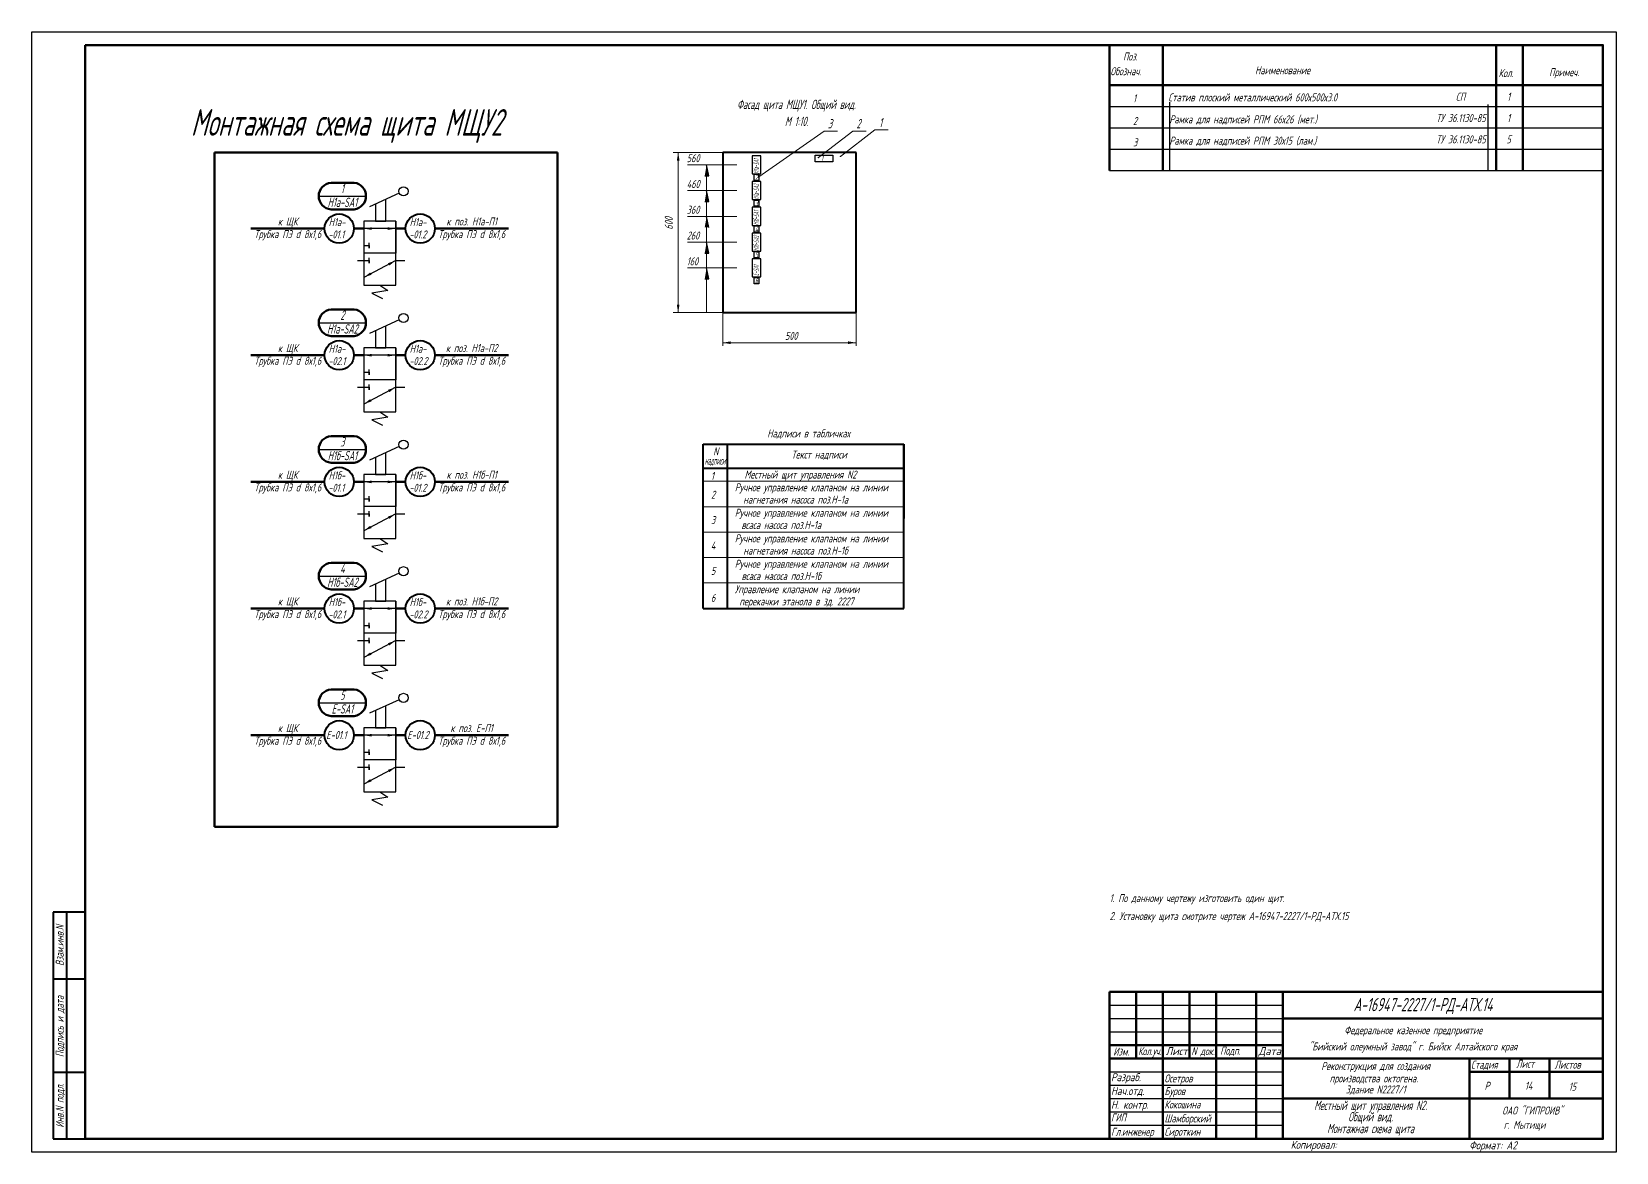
# Model space of a CAD drawing. Header units: millimetres. Extents: x -338 to 6826, y -8218 to 3153.
# Drawn here: x 2037 to 2631, y -7329 to -6909 of the extents above; entities that cross this region are included whole.
import ezdxf
from ezdxf.enums import TextEntityAlignment as Align

# ---------------------------------------------------------------- set-up
doc = ezdxf.new("R2010")
doc.units = ezdxf.units.MM
doc.layers.get('Defpoints').update_dxf_attribs({"color": 251})
for name, color, linetype, lineweight in [('RAZMER', 5, 'Continuous', 20), ('text', 41, 'Continuous', 20), ('Датчики', 31, 'Continuous', 50), ('Обводка', 6, 'Continuous', 25), ('Пн.кабель', 4, 'Continuous', 50), ('Рамка тонкая', 5, 'Continuous', 25), ('Текст_КИП', 2, 'Continuous', 25), ('Толст.рамка', 7, 'Continuous', 60), ('Тонкая', 5, 'Continuous', 20)]:
    doc.layers.add(name, color=color, linetype=linetype, lineweight=lineweight)
doc.layers.add('ТЕКСТ', color=2, linetype='Continuous')
doc.layers.add('Текст.', color=51, linetype='Continuous')
doc.styles.add('Simplex', font='simplex.shx', dxfattribs={"width": 0.7, "oblique": 15})

# ---------------------------------------------------------------- blocks, each defined once
blk = doc.blocks.new('ST1')
blk.add_solid([(0, 0.5), (0, -0.5), (3, 0)])

msp = doc.modelspace()

# ---------------------------------------------------------------- hatches: boundary and pattern name
at = {"ltscale": 0.5}
h = msp.add_hatch(color=256, dxfattribs=at)
edge = h.paths.add_edge_path()
edge.add_arc((2340.09, -6955.65), 0.277, 0, 360)
for points in [[(2290.77, -6962.92), (2289.94, -6958.79), (2289.23, -6962.92)], [(2290.77, -6972.58), (2289.94, -6968.45), (2289.23, -6972.58)], [(2290.77, -6982.25), (2289.94, -6978.12), (2289.23, -6982.25)], [(2290.77, -6991.91), (2289.94, -6987.78), (2289.23, -6991.91)], [(2290.77, -7001.57), (2289.94, -6997.44), (2289.23, -7001.57)]]:
    msp.add_hatch(color=256).paths.add_polyline_path(points)
h = msp.add_hatch(color=256, dxfattribs=at)
edge = h.paths.add_edge_path()
edge.add_arc((2331.82, -6956.06), 0.277, 0, 360)
h = msp.add_hatch(color=256, dxfattribs=at)
edge = h.paths.add_edge_path()
edge.add_arc((2309.36, -6963.36), 0.277, 0, 360)

# ---------------------------------------------------------------- linework, layer by layer
at = {"lineweight": 60}
for p, q in [((2440.94, -6913.91), (2440.94, -6960.91)), ((2625.94, -6913.91), (2440.94, -6913.91)), ((2460.94, -6913.91), (2460.94, -6960.91)), ((2585.94, -6913.91), (2585.94, -6960.91)), ((2595.94, -6960.91), (2595.94, -6913.91)), ((2440.94, -6928.91), (2625.94, -6928.91))]:
    msp.add_line(p, q, dxfattribs=at)
at = {"lineweight": -3}
for p, q in [((2440.94, -6936.91), (2625.94, -6936.91)), ((2440.94, -6944.91), (2625.94, -6944.91)), ((2440.94, -6952.91), (2625.94, -6952.91)), ((2440.94, -6960.91), (2625.94, -6960.91))]:
    msp.add_line(p, q, dxfattribs=at)
at = {"color": 5, "lineweight": 60}
for p, q in [((2105.42, -6954.2), (2234.01, -6954.2)), ((2105.42, -7206.9), (2105.42, -6954.2)), ((2234.01, -6954.2), (2234.01, -7206.9)), ((2234.01, -7206.9), (2105.42, -7206.9))]:
    msp.add_line(p, q, dxfattribs=at)
at = {"lineweight": 40, "ltscale": 0.5}
for p, q in [((2295.96, -6954.2), (2295.96, -7014.2)), ((2345.96, -6954.2), (2295.96, -6954.2)), ((2345.96, -7014.2), (2345.96, -6954.2)), ((2295.96, -7014.2), (2345.96, -7014.2))]:
    msp.add_line(p, q, dxfattribs=at)
at = {"color": 3}
for p, q in [((2310.23, -6955.39), (2307.03, -6955.39)), ((2307.03, -6955.39), (2307.03, -6962.19)), ((2310.23, -6962.19), (2310.23, -6955.39)), ((2307.03, -6962.19), (2310.23, -6962.19)), ((2310.23, -6965.05), (2307.03, -6965.05)), ((2307.03, -6965.05), (2307.03, -6971.85)), ((2310.23, -6971.85), (2310.23, -6965.05)), ((2307.03, -6971.85), (2310.23, -6971.85)), ((2310.23, -6974.72), (2307.03, -6974.72)), ((2307.03, -6974.72), (2307.03, -6981.52)), ((2310.23, -6981.52), (2310.23, -6974.72)), ((2161.4, -6979.89), (2161.4, -7003.89)), ((2173.4, -6979.89), (2161.4, -6979.89)), ((2173.4, -7003.89), (2173.4, -6979.89)), ((2173.4, -6979.89), (2173.4, -6991.89)), ((2307.03, -6981.52), (2310.23, -6981.52)), ((2310.23, -6984.38), (2307.03, -6984.38)), ((2307.03, -6984.38), (2307.03, -6991.18)), ((2310.23, -6991.18), (2310.23, -6984.38)), ((2161.4, -6989.01), (2163.4, -6989.01)), ((2163.4, -6990.01), (2163.4, -6988.01)), ((2163.4, -6989.01), (2163.4, -6990.01)), ((2307.03, -6991.18), (2310.23, -6991.18)), ((2159.06, -6994.7), (2163.4, -6994.7)), ((2173.4, -6991.89), (2161.4, -6991.89)), ((2163.4, -6995.7), (2163.4, -6993.7)), ((2163.4, -6994.7), (2163.4, -6995.7)), ((2173.4, -6994.7), (2176.8, -6994.7)), ((2310.23, -6994.04), (2307.03, -6994.04)), ((2307.03, -6994.04), (2307.03, -7000.84)), ((2310.23, -7000.84), (2310.23, -6994.04)), ((2307.03, -7000.84), (2310.23, -7000.84)), ((2161.4, -7003.89), (2173.4, -7003.89)), ((2161.4, -7027.36), (2161.4, -7051.36)), ((2173.4, -7027.36), (2161.4, -7027.36)), ((2173.4, -7051.36), (2173.4, -7027.36)), ((2173.4, -7027.36), (2173.4, -7039.36)), ((2161.4, -7036.48), (2163.4, -7036.48)), ((2163.4, -7037.48), (2163.4, -7035.48)), ((2163.4, -7036.48), (2163.4, -7037.48)), ((2159.06, -7042.17), (2163.4, -7042.17)), ((2173.4, -7039.36), (2161.4, -7039.36)), ((2163.4, -7043.17), (2163.4, -7041.17)), ((2163.4, -7042.17), (2163.4, -7043.17)), ((2173.4, -7042.17), (2176.8, -7042.17)), ((2161.4, -7051.36), (2173.4, -7051.36)), ((2161.4, -7074.83), (2161.4, -7098.83)), ((2173.4, -7074.83), (2161.4, -7074.83)), ((2173.4, -7098.83), (2173.4, -7074.83)), ((2173.4, -7074.83), (2173.4, -7086.83)), ((2161.4, -7083.95), (2163.4, -7083.95)), ((2163.4, -7084.95), (2163.4, -7082.95)), ((2163.4, -7083.95), (2163.4, -7084.95)), ((2159.06, -7089.64), (2163.4, -7089.64)), ((2173.4, -7086.83), (2161.4, -7086.83)), ((2163.4, -7090.64), (2163.4, -7088.64)), ((2163.4, -7089.64), (2163.4, -7090.64)), ((2173.4, -7089.64), (2176.8, -7089.64)), ((2161.4, -7098.83), (2173.4, -7098.83)), ((2161.4, -7122.3), (2161.4, -7146.3)), ((2173.4, -7122.3), (2161.4, -7122.3)), ((2173.4, -7146.3), (2173.4, -7122.3)), ((2173.4, -7122.3), (2173.4, -7134.3)), ((2161.4, -7131.42), (2163.4, -7131.42)), ((2163.4, -7132.42), (2163.4, -7130.42)), ((2163.4, -7131.42), (2163.4, -7132.42)), ((2159.06, -7137.11), (2163.4, -7137.11)), ((2173.4, -7134.3), (2161.4, -7134.3)), ((2163.4, -7138.11), (2163.4, -7136.11)), ((2163.4, -7137.11), (2163.4, -7138.11)), ((2173.4, -7137.11), (2176.8, -7137.11)), ((2161.4, -7146.3), (2173.4, -7146.3)), ((2161.4, -7169.77), (2161.4, -7193.77)), ((2173.4, -7169.77), (2161.4, -7169.77)), ((2173.4, -7193.77), (2173.4, -7169.77)), ((2173.4, -7169.77), (2173.4, -7181.77)), ((2161.4, -7178.89), (2163.4, -7178.89)), ((2163.4, -7179.89), (2163.4, -7177.89)), ((2163.4, -7178.89), (2163.4, -7179.89)), ((2159.06, -7184.59), (2163.4, -7184.59)), ((2173.4, -7181.77), (2161.4, -7181.77)), ((2163.4, -7185.59), (2163.4, -7183.59)), ((2163.4, -7184.59), (2163.4, -7185.59)), ((2173.4, -7184.59), (2176.8, -7184.59)), ((2161.4, -7193.77), (2173.4, -7193.77))]:
    msp.add_line(p, q, dxfattribs=at)
for p, q in [((2290.77, -6962.92), (2289.94, -6958.79)), ((2289.23, -6962.92), (2290.77, -6962.92)), ((2289.23, -6972.58), (2290.77, -6972.58)), ((2290.77, -6972.58), (2289.94, -6968.45)), ((2290.77, -6982.25), (2289.94, -6978.12)), ((2290.77, -6991.91), (2289.94, -6987.78)), ((2289.23, -6991.91), (2290.77, -6991.91)), ((2289.23, -7001.57), (2290.77, -7001.57)), ((2290.77, -7001.57), (2289.94, -6997.44))]:
    msp.add_line(p, q)
at = {"color": 0, "linetype": 'ByBlock'}
for p, q in [((2144.54, -6970.53), (2162.25, -6970.53)), ((2144.54, -7018), (2162.25, -7018)), ((2144.54, -7065.47), (2162.25, -7065.47)), ((2144.54, -7112.95), (2162.25, -7112.95)), ((2144.54, -7160.42), (2162.25, -7160.42))]:
    msp.add_line(p, q, dxfattribs=at)
at = {"color": 2, "ltscale": 0.2}
for p, q in [((2174.75, -6969.41), (2163.51, -6974.5)), ((2165.82, -6973.45), (2165.82, -6979.89)), ((2169.74, -6979.89), (2169.74, -6971.68)), ((2165.82, -6979.89), (2169.74, -6979.89)), ((2174.75, -7016.88), (2163.51, -7021.97)), ((2165.82, -7020.92), (2165.82, -7027.36)), ((2169.74, -7027.36), (2169.74, -7019.15)), ((2165.82, -7027.36), (2169.74, -7027.36)), ((2174.75, -7064.35), (2163.51, -7069.44)), ((2165.82, -7068.4), (2165.82, -7074.83)), ((2169.74, -7074.83), (2169.74, -7066.62)), ((2165.82, -7074.83), (2169.74, -7074.83)), ((2174.75, -7111.82), (2163.51, -7116.91)), ((2165.82, -7115.87), (2165.82, -7122.3)), ((2169.74, -7122.3), (2169.74, -7114.09)), ((2165.82, -7122.3), (2169.74, -7122.3)), ((2174.75, -7159.29), (2163.51, -7164.38)), ((2165.82, -7163.34), (2165.82, -7169.77)), ((2169.74, -7169.77), (2169.74, -7161.56)), ((2165.82, -7169.77), (2169.74, -7169.77))]:
    msp.add_line(p, q, dxfattribs=at)
at = {"lineweight": 30}
for p, q in [((2345.96, -6968.29), (2345.96, -6971.79)), ((2295.96, -6987.66), (2295.96, -6991.16)), ((2295.96, -6987.66), (2295.96, -6991.16)), ((2345.96, -6987.66), (2345.96, -6991.16)), ((2295.96, -7007.54), (2295.96, -7011.04)), ((2295.96, -7007.54), (2295.96, -7011.04)), ((2345.96, -7007.54), (2345.96, -7011.04))]:
    msp.add_line(p, q, dxfattribs=at)
at = {"color": 6}
for p, q in [((2173.4, -6982.7), (2161.4, -6982.7)), ((2173.4, -6994.7), (2161.4, -7001.01)), ((2173.4, -7030.17), (2161.4, -7030.17)), ((2173.4, -7042.17), (2161.4, -7048.48)), ((2173.4, -7077.64), (2161.4, -7077.64)), ((2173.4, -7089.64), (2161.4, -7095.95)), ((2173.4, -7125.11), (2161.4, -7125.11)), ((2173.4, -7137.11), (2161.4, -7143.42)), ((2173.4, -7172.59), (2161.4, -7172.59)), ((2173.4, -7184.59), (2161.4, -7190.89))]:
    msp.add_line(p, q, dxfattribs=at)
at = {"color": 1}
for p, q in [((2170.4, -7005.89), (2164.4, -7006.89)), ((2164.4, -7006.89), (2168.4, -7008.89)), ((2167.4, -7003.89), (2170.4, -7005.89)), ((2170.4, -7053.36), (2164.4, -7054.36)), ((2164.4, -7054.36), (2168.4, -7056.36)), ((2167.4, -7051.36), (2170.4, -7053.36)), ((2170.4, -7100.83), (2164.4, -7101.83)), ((2164.4, -7101.83), (2168.4, -7103.83)), ((2167.4, -7098.83), (2170.4, -7100.83)), ((2170.4, -7148.3), (2164.4, -7149.3)), ((2164.4, -7149.3), (2168.4, -7151.3)), ((2167.4, -7146.3), (2170.4, -7148.3)), ((2170.4, -7195.77), (2164.4, -7196.77)), ((2164.4, -7196.77), (2168.4, -7198.77)), ((2167.4, -7193.77), (2170.4, -7195.77))]:
    msp.add_line(p, q, dxfattribs=at)
at = {"lineweight": 40}
for p, q in [((2288.61, -7063.55), (2363.82, -7063.55)), ((2288.61, -7125.04), (2288.61, -7063.55)), ((2297.61, -7063.55), (2297.61, -7125.04)), ((2363.82, -7063.55), (2363.82, -7091.3)), ((2363.82, -7125.04), (2363.82, -7063.55)), ((2288.61, -7072.55), (2363.82, -7072.55)), ((2288.61, -7125.04), (2363.82, -7125.04))]:
    msp.add_line(p, q, dxfattribs=at)
at = {"color": 7, "lineweight": 40}
for p, q in [((2044.96, -7238.91), (2044.96, -7323.91)), ((2056.96, -7238.91), (2044.96, -7238.91)), ((2049.96, -7238.91), (2049.96, -7323.91)), ((2044.96, -7263.91), (2056.96, -7263.91)), ((2044.96, -7298.91), (2056.96, -7298.91)), ((2044.96, -7323.91), (2056.96, -7323.91))]:
    msp.add_line(p, q, dxfattribs=at)
at = {"lineweight": 60}
msp.add_lwpolyline([(2056.94, -6913.91), (2625.94, -6913.91), (2625.94, -7323.91), (2056.94, -7323.91)], close=True, dxfattribs=at)
at = {"ltscale": 0.5}
msp.add_lwpolyline([(2330.65, -6955.14), (2337.25, -6955.14), (2337.25, -6957.74), (2330.65, -6957.74)], close=True, dxfattribs=at)
at = {"color": 0, "ltscale": 0.5}
for points in [[(2307.76, -6962.35), (2309.49, -6962.35), (2309.49, -6964.69), (2307.76, -6964.69)], [(2307.76, -6972.02), (2309.49, -6972.02), (2309.49, -6974.36), (2307.76, -6974.36)], [(2307.76, -6981.68), (2309.49, -6981.68), (2309.49, -6984.02), (2307.76, -6984.02)], [(2307.76, -6991.34), (2309.49, -6991.34), (2309.49, -6993.69), (2307.76, -6993.69)], [(2307.76, -7001.01), (2309.49, -7001.01), (2309.49, -7003.35), (2307.76, -7003.35)]]:
    msp.add_lwpolyline(points, close=True, dxfattribs=at)
at = {"color": 3}
for centre in [(2176.31, -6968.71), (2176.31, -7016.18), (2176.31, -7063.65), (2176.31, -7111.12), (2176.31, -7158.59)]:
    msp.add_circle(centre, 1.71, dxfattribs=at)
at = {"color": 0, "linetype": 'ByBlock'}
for points in [[(2278.78, -6957.2), (2279.78, -6957.2), (2279.28, -6954.2)], [(2278.78, -7011.2), (2279.78, -7011.2), (2279.28, -7014.2)]]:
    msp.add_solid(points, dxfattribs=at)
at = {"layer": 'Defpoints'}
for p, q in [((2463.44, -6935.36), (2463.44, -6960.91)), ((2582.81, -6936.16), (2582.81, -6960.91))]:
    msp.add_line(p, q, dxfattribs=at)
at = {"layer": 'Defpoints', "color": 0, "linetype": 'ByBlock'}
msp.add_point((2281.39, -6954.2), dxfattribs=at)
at = {"layer": 'RAZMER', "ltscale": 0.5}
for p, q in [((2334.01, -6946.15), (2309.49, -6963.27)), ((2344.69, -6946.15), (2331.82, -6956.06)), ((2352.96, -6945.74), (2340.1, -6955.65))]:
    msp.add_line(p, q, dxfattribs=at)
at = {"layer": 'Датчики'}
for points in [[(2149.17, -6965.53, 0.926486), (2149.17, -6975.52, 0.920396)], [(2157.87, -6975.52, 0.877065), (2157.87, -6965.53, 0.890947)], [(2149.17, -7013, 0.926486), (2149.17, -7022.99, 0.920396)], [(2157.87, -7022.99, 0.877065), (2157.87, -7013, 0.890947)], [(2149.17, -7060.47, 0.926486), (2149.17, -7070.46, 0.920396)], [(2157.87, -7070.46, 0.877065), (2157.87, -7060.47, 0.890947)], [(2149.17, -7107.95, 0.926486), (2149.17, -7117.93, 0.920396)], [(2157.87, -7117.93, 0.877065), (2157.87, -7107.95, 0.890947)], [(2149.17, -7155.42, 0.926486), (2149.17, -7165.4, 0.920396)], [(2157.87, -7165.4, 0.877065), (2157.87, -7155.42, 0.890947)]]:
    msp.add_lwpolyline(points, format="xyb", dxfattribs=at)
for points in [[(2157.87, -6965.53), (2149.17, -6965.53)], [(2157.87, -6975.52), (2149.17, -6975.52)], [(2157.87, -7013), (2149.17, -7013)], [(2157.87, -7022.99), (2149.17, -7022.99)], [(2157.87, -7060.47), (2149.17, -7060.47)], [(2157.87, -7070.46), (2149.17, -7070.46)], [(2157.87, -7107.95), (2149.17, -7107.95)], [(2157.87, -7117.93), (2149.17, -7117.93)], [(2157.87, -7155.42), (2149.17, -7155.42)], [(2157.87, -7165.4), (2149.17, -7165.4)]]:
    msp.add_lwpolyline(points, dxfattribs=at)
at = {"layer": 'Обводка', "color": 155}
for p, q in [((2440.94, -7273.76), (2505.94, -7273.76)), ((2440.94, -7278.76), (2505.94, -7278.76)), ((2440.94, -7283.76), (2505.94, -7283.76)), ((2440.94, -7298.76), (2505.94, -7298.76)), ((2440.94, -7303.76), (2505.94, -7303.76)), ((2440.94, -7308.76), (2505.94, -7308.76)), ((2440.94, -7313.76), (2505.94, -7313.76)), ((2440.94, -7318.76), (2505.94, -7318.76))]:
    msp.add_line(p, q, dxfattribs=at)
at = {"layer": 'Пн.кабель'}
for p, q in [((2146.72, -6982.7), (2119.13, -6982.7)), ((2157.72, -6982.7), (2161.4, -6982.7)), ((2173.4, -6982.7), (2177.08, -6982.7)), ((2215.66, -6982.7), (2188.08, -6982.7)), ((2146.72, -7030.17), (2119.13, -7030.17)), ((2157.72, -7030.17), (2161.4, -7030.17)), ((2173.4, -7030.17), (2177.08, -7030.17)), ((2215.66, -7030.17), (2188.08, -7030.17)), ((2146.72, -7077.64), (2119.13, -7077.64)), ((2157.72, -7077.64), (2161.4, -7077.64)), ((2173.4, -7077.64), (2177.08, -7077.64)), ((2215.66, -7077.64), (2188.08, -7077.64)), ((2146.72, -7125.11), (2119.13, -7125.11)), ((2157.72, -7125.11), (2161.4, -7125.11)), ((2173.4, -7125.11), (2177.08, -7125.11)), ((2215.66, -7125.11), (2188.08, -7125.11)), ((2146.72, -7172.59), (2119.13, -7172.59)), ((2157.72, -7172.59), (2161.4, -7172.59)), ((2173.4, -7172.59), (2177.08, -7172.59)), ((2215.66, -7172.59), (2188.08, -7172.59))]:
    msp.add_line(p, q, dxfattribs=at)
at = {"layer": 'Пн.кабель', "lineweight": 40}
for centre in [(2152.22, -6982.7), (2182.58, -6982.7), (2152.22, -7030.17), (2182.58, -7030.17), (2152.22, -7077.64), (2182.58, -7077.64), (2152.22, -7125.11), (2182.58, -7125.11), (2152.22, -7172.59), (2182.58, -7172.59)]:
    msp.add_circle(centre, 5.5, dxfattribs=at)
at = {"layer": 'Рамка тонкая'}
msp.add_lwpolyline([(2036.94, -6908.91), (2630.94, -6908.91), (2630.94, -7328.91), (2036.94, -7328.91)], close=True, dxfattribs=at)
at = {"layer": 'Толст.рамка', "lineweight": 60}
for p, q in [((2440.94, -7268.76), (2625.94, -7268.76)), ((2440.94, -7323.76), (2440.94, -7268.76)), ((2450.94, -7293.76), (2450.94, -7268.76)), ((2460.94, -7323.76), (2460.94, -7268.76)), ((2470.94, -7293.76), (2470.94, -7268.76)), ((2480.94, -7323.76), (2480.94, -7268.76)), ((2495.94, -7323.76), (2495.94, -7268.76)), ((2505.94, -7323.76), (2505.94, -7268.76)), ((2505.94, -7278.76), (2625.94, -7278.76)), ((2440.94, -7288.76), (2505.94, -7288.76)), ((2440.94, -7293.76), (2505.94, -7293.76)), ((2505.94, -7293.76), (2625.94, -7293.76)), ((2575.94, -7293.76), (2575.94, -7323.76)), ((2590.94, -7308.76), (2590.94, -7293.76)), ((2605.94, -7308.76), (2605.94, -7293.76)), ((2575.94, -7298.76), (2625.94, -7298.76)), ((2505.94, -7308.76), (2625.94, -7308.76))]:
    msp.add_line(p, q, dxfattribs=at)
at = {"layer": 'Тонкая'}
for p, q in [((2339.05, -6946.15), (2334.01, -6946.15)), ((2349.73, -6946.15), (2344.69, -6946.15)), ((2358, -6945.74), (2352.96, -6945.74)), ((2288.61, -7077.35), (2363.82, -7077.35)), ((2288.61, -7086.95), (2363.82, -7086.95)), ((2288.61, -7096.47), (2363.82, -7096.47)), ((2288.61, -7106), (2363.82, -7106)), ((2288.61, -7115.52), (2363.82, -7115.52))]:
    msp.add_line(p, q, dxfattribs=at)
at = {"layer": 'Тонкая', "ltscale": 0.5}
for p, q in [((2277.39, -6954.2), (2295.96, -6954.2)), ((2279.28, -6954.2), (2279.28, -7014.2)), ((2282.79, -6958.79), (2301.23, -6958.79)), ((2289.94, -6961.21), (2289.94, -7014.2)), ((2282.79, -6968.45), (2301.23, -6968.45)), ((2282.79, -6978.12), (2301.23, -6978.12)), ((2282.79, -6987.78), (2301.23, -6987.78)), ((2282.79, -6997.44), (2301.23, -6997.44)), ((2277.39, -7014.2), (2295.96, -7014.2)), ((2295.96, -7014.2), (2295.96, -7026.7)), ((2295.96, -7014.2), (2295.96, -7026.7)), ((2345.96, -7014.2), (2345.96, -7026.7)), ((2345.96, -7014.2), (2345.96, -7026.7)), ((2295.96, -7025.47), (2345.96, -7025.47))]:
    msp.add_line(p, q, dxfattribs=at)
for points in [[(2298.96, -7024.97), (2298.96, -7025.97), (2295.96, -7025.47)], [(2342.96, -7024.97), (2342.96, -7025.97), (2345.96, -7025.47)]]:
    msp.add_solid(points, dxfattribs=at)

# ---------------------------------------------------------------- block references
at = {"color": 3, "xscale": -1, "rotation": 0.001244706337280022}
for p in [(2164.4, -6982.7), (2164.4, -7030.17), (2164.4, -7077.64), (2164.4, -7125.11), (2164.4, -7172.59)]:
    msp.add_blockref('ST1', p, dxfattribs=at)
at = {"color": 3}
for p, rotation in [((2170.4, -6982.7), 359.9987552936627), ((2170.75, -6996.11), 28.00468186881031), ((2164.05, -6999.6), 208.0046818688103), ((2170.4, -7030.17), 359.9987552936627), ((2170.75, -7043.58), 28.00468186881031), ((2164.05, -7047.07), 208.0046818688103), ((2170.4, -7077.64), 359.9987552936627), ((2170.75, -7091.05), 28.00468186881031), ((2164.05, -7094.54), 208.0046818688103), ((2170.4, -7125.11), 359.9987552936627), ((2170.75, -7138.52), 28.00468186881031), ((2164.05, -7142.02), 208.0046818688103), ((2170.4, -7172.59), 359.9987552936627), ((2170.75, -7185.99), 28.00468186881031), ((2164.05, -7189.49), 208.0046818688103)]:
    msp.add_blockref('ST1', p, dxfattribs=dict(at, rotation=rotation))

# ---------------------------------------------------------------- texts
at = {"style": 'Simplex', "oblique": 15, "width": 0.6}
for s, p in [('Н1а-', (2148.26, -6981.76)), ('Н1а-', (2178.62, -6981.76)), ('-01.1', (2148.12, -6986.4)), ('-01.2', (2178.48, -6986.4)), ('Н1а-', (2148.26, -7029.23)), ('Н1а-', (2178.62, -7029.23)), ('-02.1', (2148.12, -7033.87)), ('-02.2', (2178.48, -7033.87)), ('Н1б-', (2148.26, -7076.7)), ('Н1б-', (2178.62, -7076.7)), ('-01.1', (2148.12, -7081.35)), ('-01.2', (2178.48, -7081.35)), ('Н1б-', (2148.26, -7124.17)), ('Н1б-', (2178.62, -7124.17)), ('-02.1', (2148.12, -7128.82)), ('-02.2', (2178.48, -7128.82)), ('Е-01.1', (2147.34, -7174.02)), ('Е-01.2', (2177.7, -7174.02))]:
    msp.add_text(s, height=3, dxfattribs=at).set_placement(p)
at = {"color": 2, "style": 'Simplex', "oblique": 15, "width": 0.7}
for s, p in [('Взам.инв.N', (2048.96, -7251.41)), ('Подпись и дата', (2048.96, -7281.76)), ('Инв.N подл.', (2048.96, -7311.41))]:
    msp.add_text(s, height=3, rotation=90, dxfattribs=at).set_placement(p, align=Align.CENTER)
at = {"layer": 'text', "style": 'Simplex', "oblique": 15, "width": 0.6}
for s, p in [('Фасад щита МЩУ1. Общий вид. ', (2324.29, -6937.91)), ('М 1:10.', (2323.65, -6944.28)), ('3', (2336.2, -6945.13)), ('2', (2346.88, -6945.13)), ('1', (2355.15, -6944.72))]:
    msp.add_text(s, height=3.5, dxfattribs=at).set_placement(p, align=Align.CENTER)
for s, height, p in [('560', 3, (2282.47, -6957.82)), ('1', 2, (2332.84, -6957.46)), ('460', 3, (2282.47, -6967.48)), ('360', 3, (2282.47, -6977.14)), ('260', 3, (2282.47, -6986.81)), ('160', 3, (2282.47, -6996.47)), ('500', 3, (2319.3, -7024.42))]:
    msp.add_text(s, height=height, dxfattribs=at).set_placement(p)
msp.add_text('600', height=3, rotation=90, dxfattribs=at).set_placement((2277.26, -6980.75), align=Align.CENTER)
at = {"layer": 'ТЕКСТ', "style": 'Simplex', "oblique": 15, "width": 0.6}
for s, height, p in [('1', 3.5, (2153.39, -6969.44)), ('Н1а-SA1', 3.5, (2153.39, -6974.59)), ('к ЩК', 3, (2132.92, -6981.52)), ('к поз. Н1а-П1', 3, (2201.87, -6981.52)), ('2', 3.5, (2153.39, -7016.91)), ('Н1а-SA2', 3.5, (2153.39, -7022.06)), ('к ЩК', 3, (2132.92, -7028.99)), ('к поз. Н1а-П2', 3, (2201.87, -7028.99)), ('3', 3.5, (2153.39, -7064.38)), ('Н1б-SA1', 3.5, (2153.39, -7069.53)), ('к ЩК', 3, (2132.92, -7076.46)), ('к поз. Н1б-П1', 3, (2201.87, -7076.46)), ('4', 3.5, (2153.39, -7111.85)), ('Н1б-SA2', 3.5, (2153.39, -7117)), ('к ЩК', 3, (2132.92, -7123.93)), ('к поз. Н1б-П2', 3, (2201.87, -7123.93)), ('5', 3.5, (2153.39, -7159.32)), ('Е-SA1', 3.5, (2153.39, -7164.47)), ('к ЩК', 3, (2132.92, -7171.4)), ('к поз. Е-П1', 3, (2201.87, -7171.4))]:
    msp.add_text(s, height=height, dxfattribs=at).set_placement(p, align=Align.CENTER)
at = {"layer": 'ТЕКСТ', "color": 4, "style": 'Simplex', "oblique": 15, "width": 0.6}
for p in [(2132.92, -6986.27), (2201.87, -6986.27), (2132.92, -7033.74), (2201.87, -7033.74), (2132.92, -7081.21), (2201.87, -7081.21), (2132.92, -7128.68), (2201.87, -7128.68), (2132.92, -7176.15), (2201.87, -7176.15)]:
    msp.add_text('Трубка ПЭ d 8х1,6', height=3, dxfattribs=at).set_placement(p, align=Align.CENTER)
at = {"layer": 'ТЕКСТ', "char_height": 3, "width": 19, "attachment_point": 4, "style": 'Simplex'}
for s, insert in [('{\\W0.8;Разраб.}', (2441.53, -7301.17)), ('{\\W0.8;Нач.отд.}', (2441.53, -7306.17)), ('{\\W0.8;Н. контр.}', (2441.53, -7311.5)), ('ГИП', (2441.53, -7315.86))]:
    msp.add_mtext(s, dxfattribs=dict(at, insert=insert))
at = {"layer": 'Текст.', "style": 'Simplex', "oblique": 15, "width": 0.6}
for s, p in [('Поз.', (2446.03, -6919.71)), ('Обознач.', (2441.31, -6925.24)), ('Наименование', (2495.52, -6924.86)), ('Кол.', (2586.81, -6925.93)), ('Примеч.', (2605.75, -6925.59)), ('СП', (2570.79, -6934.77)), ('1', (2449.78, -6935.36)), ('Статив плоский металлический 600х500х3.0', (2463.02, -6935.02)), ('2', (2449.78, -6943.86)), ('Рамка для надписей РПМ 66х26 (мет.)', (2463.44, -6943.25)), ('3', (2449.78, -6951.86)), ('Рамка для надписей РПМ 30х15 (лам.)', (2463.44, -6951.25)), ('1. По данному чертежу изготовить один щит.', (2441, -7235.14)), ('2. Установку щита смотрите чертеж А-16947-2227/1-РД-АТХ.15', (2441, -7241.86))]:
    msp.add_text(s, height=3, dxfattribs=at).set_placement(p)
for s, p in [('1', (2590.59, -6934.77)), ('1', (2590.59, -6942.75)), ('5', (2590.59, -6950.75))]:
    msp.add_text(s, height=3, dxfattribs=at).set_placement(p, align=Align.CENTER)
at = {"layer": 'Текст.', "lineweight": 40, "style": 'Simplex', "oblique": 15, "width": 0.6}
msp.add_text('Монтажная схема щита МЩУ2', height=10, dxfattribs=at).set_placement((2096.62, -6947.91))
at = {"layer": 'Текст.', "style": 'Simplex', "oblique": 15, "width": 0.6}
for p in [(2581.95, -6942.77), (2581.95, -6950.77)]:
    msp.add_text(' ТУ 36.1130-85', height=3, dxfattribs=at).set_placement(p, align=Align.RIGHT)
at = {"layer": 'Текст_КИП', "linetype": 'ByBlock', "lineweight": -3, "style": 'Simplex', "oblique": 15, "width": 0.45}
for s, p in [('Н1а-SA1', (2309.52, -6962.13)), ('Н1а-SA2', (2309.52, -6971.79)), ('Н1б-SA1', (2309.52, -6981.46)), ('Н1б-SA2', (2309.52, -6991.12)), ('Е-SA1', (2309.52, -7000.45))]:
    msp.add_text(s, height=2, rotation=90, dxfattribs=at).set_placement(p)
at = {"layer": 'Текст_КИП', "style": 'Simplex', "oblique": 15, "width": 0.6}
for s, height, p in [('2', 2, (2308.08, -6964.54)), ('3', 2, (2308.08, -6974.2)), ('4', 2, (2308.08, -6983.86)), ('5', 2, (2308.08, -6993.53)), ('6', 2, (2308.08, -7003.19)), ('Надписи в табличках', 3, (2312.66, -7060.98)), ('А-16947-2227/1-РД-АТХ.14', 5, (2532.44, -7276.04)), ('Федеральное казенное предприятие', 3, (2528.99, -7284.66)), ('"Бийский олеумный завод" г. Бийск Алтайского края ', 3, (2515.7, -7290.74)), ('Изм.', 3, (2442.37, -7292.65)), ('Подп.', 3, (2482.43, -7292.34)), ('Лист', 3, (2593.41, -7297.24)), ('Осетров', 3, (2461.57, -7302.72)), ('Стадия', 3, (2576.47, -7297.56)), ('Листов', 3, (2607.81, -7297.56)), ('Буров', 3, (2461.57, -7307.48)), ('Р', 3, (2581.57, -7305.47)), ('14', 3, (2596.66, -7305.47)), ('15', 3, (2613.09, -7305.82)), ('Кокошина', 3, (2461.57, -7312.48)), ('ОАО "ГИПРОИВ"', 3, (2588.19, -7314.75)), ('Шамборский', 3, (2461.57, -7317.7)), ('г. Мытищи', 3, (2588.74, -7320.1)), ('Гл.инженер', 3, (2441.57, -7322.7)), ('Сироткин', 3, (2461.57, -7322.7))]:
    msp.add_text(s, height=height, dxfattribs=at).set_placement(p)
for s, height, p in [('N', 3, (2293.36, -7067.69)), ('Текст надписи', 3, (2332.12, -7068.89)), ('Местный щит управления N2', 3, (2325.1, -7076.39)), ('Ручное управление клапаном на линии ', 3, (2329.93, -7081.19)), ('нагнетания насоса поз.Н-1а', 3, (2323.3, -7085.77)), ('Ручное управление клапаном на линии ', 3, (2329.93, -7090.72)), ('всаса насоса поз.Н-1а', 3, (2317.92, -7095.29)), ('Ручное управление клапаном на линии ', 3, (2329.93, -7100.32)), ('нагнетания насоса поз.Н-1б', 3, (2323.3, -7104.89)), ('Ручное управление клапаном на линии ', 3, (2329.93, -7109.84)), ('всаса насоса поз.Н-1б', 3, (2317.92, -7114.42)), ('Управление клапаном на линии ', 3, (2324.54, -7119.36)), ('перекачки этанола в зд. 2227 ', 3, (2324.35, -7123.94)), ('Реконструкция для создания', 3, (2540.74, -7298.05)), ('производства октогена. ', 3, (2540.74, -7302.7)), ('Здание N2227/1', 3, (2540.74, -7306.86)), ('Местный щит управления N2.', 3.5, (2538.82, -7313.08)), ('Общий вид.', 3.5, (2538.82, -7317.31)), ('Монтажная схема щита', 3.5, (2538.82, -7321.74))]:
    msp.add_text(s, height=height, dxfattribs=at).set_placement(p, align=Align.CENTER)
at = {"layer": 'Текст_КИП', "style": 'Simplex', "oblique": 15}
for s, width, p, p2 in [('надписи', 0.416794, (2289.16, -7071.2), (2296.96, -7071.2)), ('Кол.уч.', 0.603486, (2451.71, -7292.49), (2460.42, -7292.49)), ('Лист', 0.686041, (2462, -7292.49), (2470.24, -7292.49)), ('N док.', 0.628372, (2471.66, -7292.49), (2480.37, -7292.49)), ('Дата', 0.652619, (2496.83, -7292.49), (2505.22, -7292.49))]:
    msp.add_text(s, height=3, dxfattribs=dict(at, width=width)).set_placement(p, p2, align=Align.FIT)
at = {"layer": 'Текст_КИП', "color": 3, "style": 'Simplex', "oblique": 15, "width": 0.6}
for s, p in [('1', (2292.11, -7076.91)), ('2', (2292.37, -7083.94)), ('3', (2292.37, -7093.46)), ('4', (2292.37, -7102.98)), ('5', (2292.37, -7112.5)), ('6', (2292.37, -7122.61))]:
    msp.add_text(s, height=3, dxfattribs=at).set_placement(p, align=Align.CENTER)
at = {"layer": 'Текст_КИП', "color": 3, "style": 'Simplex', "oblique": 15, "width": 0.8}
for s, p in [('Копировал:', (2508.87, -7327.59)), ('Формат: А2', (2575.8, -7327.79))]:
    msp.add_text(s, height=3, dxfattribs=at).set_placement(p)

doc.saveas('drawing.dxf')
